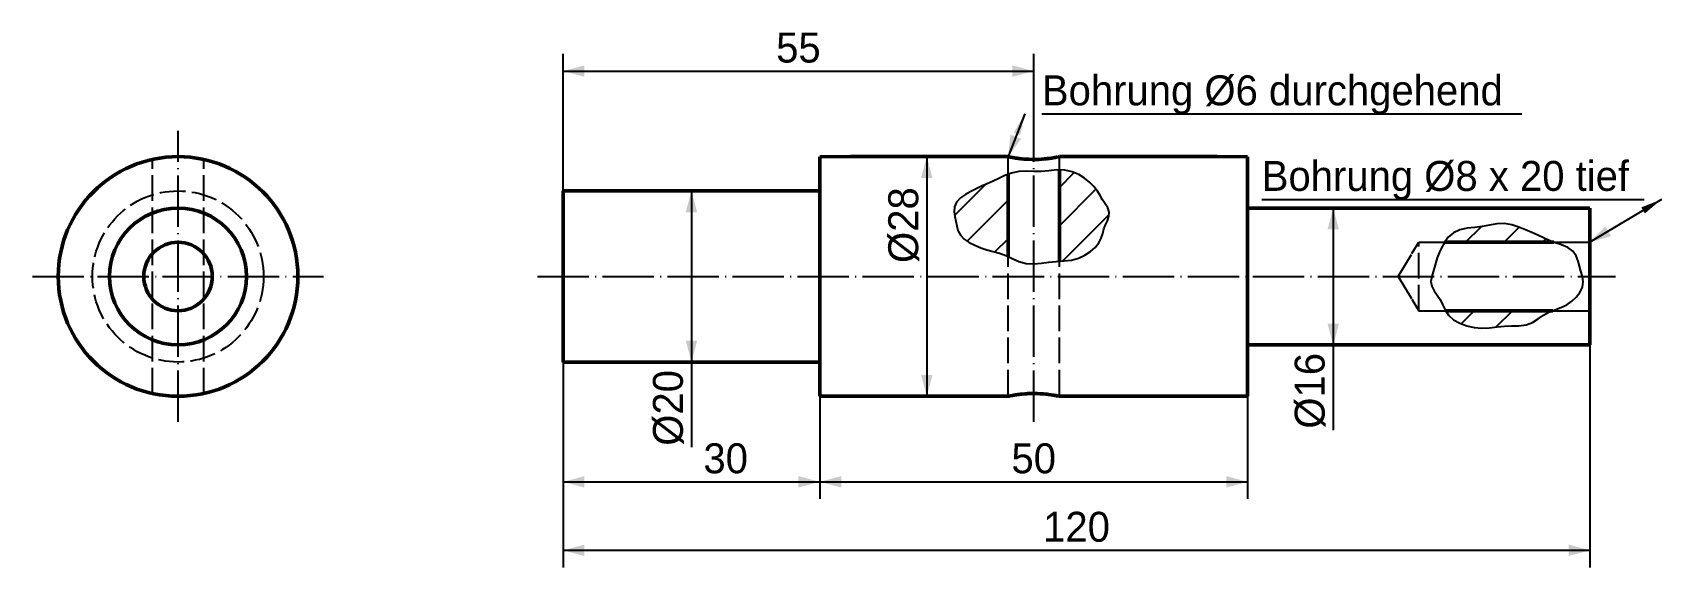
# Model space of a CAD drawing. Header units: millimetres. Extents: x 61 to 251, y 110 to 172.
import ezdxf
from ezdxf.enums import TextEntityAlignment as Align

# ---------------------------------------------------------------- set-up
doc = ezdxf.new("R2010")
doc.units = ezdxf.units.MM
doc.linetypes.add('CENTER', pattern=[7.5, 6, -0.75, 0, -0.75])
doc.linetypes.add('HIDDEN', pattern=[3.75, 3, -0.75])
doc.layers.get('0').update_dxf_attribs({"lineweight": 25})
for name, color, linetype, lineweight in [('CENTER', 4, 'CENTER', 25), ('DIMENSION', 7, 'Continuous', 25), ('FREEHAND', 4, 'Continuous', 25), ('HATCH', 4, 'Continuous', 25), ('HIDDEN', 3, 'HIDDEN', 25), ('VISIBLE', 7, 'Continuous', 50)]:
    doc.layers.add(name, color=color, linetype=linetype, lineweight=lineweight)
doc.dimstyles.new('SolidCraft ISO', dxfattribs={"dimtxt": 3.5, "dimasz": 2.5, "dimexe": 2, "dimexo": 0, "dimgap": 1, "dimtad": 1, "dimtxsty": 'Standard', "dimcen": 0.09, "dimadec": 0, "dimazin": 0, "dimtfac": 1, "dimtdec": 4, "dimtofl": 0, "dimtmove": 0, "dimatfit": 3, "dimfxl": 1, "dimtolj": 1, "dimtzin": 0, "dimarcsym": 0})
pattern_1 = [(45, (0, 0), (-2.245064, 2.245064), [])]

# ---------------------------------------------------------------- blocks, each defined once
blk = doc.blocks.new('*D1')
for p, q in [((138, 153.65), (138, 133.65)), ((138, 153.65), (138, 132.9)), ((138, 133.65), (138, 123.69))]:
    blk.add_line(p, q)
for points in [[(138, 153.65), (137.33, 151.15), (138.67, 151.15)], [(138, 133.65), (138.67, 136.15), (137.33, 136.15)]]:
    blk.add_solid(points)
blk.add_text('Ø20', height=3.5, rotation=90).set_placement((137, 128.29), align=Align.CENTER)
blk = doc.blocks.new('*D2')
blk.add_line((165.5, 157.65), (165.5, 129.65))
for points in [[(165.5, 157.65), (164.83, 155.15), (166.17, 155.15)], [(165.5, 129.65), (166.17, 132.15), (164.83, 132.15)]]:
    blk.add_solid(points)
blk.add_text('Ø28', height=3.5, rotation=90).set_placement((164.5, 149.65), align=Align.CENTER)
blk = doc.blocks.new('*D3')
for p, q in [((213, 151.65), (213, 135.65)), ((213, 151.65), (213, 134.9)), ((213, 135.65), (213, 125.69))]:
    blk.add_line(p, q)
for points in [[(213, 151.65), (212.33, 149.15), (213.67, 149.15)], [(213, 135.65), (213.67, 138.15), (212.33, 138.15)]]:
    blk.add_solid(points)
blk.add_text('Ø16', height=3.5, rotation=90).set_placement((212, 130.29), align=Align.CENTER)
blk = doc.blocks.new('*D4')
for p, q in [((123, 133.65), (123, 117.65)), ((153, 129.66), (153, 117.65)), ((123, 119.65), (153, 119.65))]:
    blk.add_line(p, q)
for points in [[(123, 119.65), (125.5, 118.98), (125.5, 120.32)], [(153, 119.65), (150.5, 120.32), (150.5, 118.98)]]:
    blk.add_solid(points)
blk.add_text('30', height=3.5).set_placement((142, 120.65), align=Align.CENTER)
blk = doc.blocks.new('*D5')
for p, q in [((153, 129.66), (153, 117.65)), ((203, 129.66), (203, 117.65)), ((153, 119.65), (203, 119.65))]:
    blk.add_line(p, q)
for points in [[(153, 119.65), (155.5, 118.98), (155.5, 120.32)], [(203, 119.65), (200.5, 120.32), (200.5, 118.98)]]:
    blk.add_solid(points)
blk.add_text('50', height=3.5).set_placement((178, 120.65), align=Align.CENTER)
blk = doc.blocks.new('*D6')
for p, q in [((243, 135.65), (243, 109.65)), ((123, 133.65), (123, 109.65)), ((123, 111.65), (243, 111.65))]:
    blk.add_line(p, q)
for points in [[(123, 111.65), (125.5, 110.98), (125.5, 112.32)], [(243, 111.65), (240.5, 112.32), (240.5, 110.98)]]:
    blk.add_solid(points)
blk.add_text('120', height=3.5).set_placement((183, 112.65), align=Align.CENTER)
blk = doc.blocks.new('*D7')
for p, q in [((123, 153.65), (123, 169.65)), ((178, 157.32), (178, 169.65)), ((123, 167.65), (178, 167.65))]:
    blk.add_line(p, q)
for points in [[(123, 167.65), (125.5, 166.98), (125.5, 168.32)], [(178, 167.65), (175.5, 168.32), (175.5, 166.98)]]:
    blk.add_solid(points)
blk.add_text('55', height=3.5).set_placement((150.5, 168.65), align=Align.CENTER)

msp = doc.modelspace()

# ---------------------------------------------------------------- hatches: boundary and pattern name
at = {"layer": 'HATCH'}
h = msp.add_hatch(dxfattribs=at)
h.set_pattern_fill('ANSI31', color=256, scale=0.629921, style=0)
h.set_pattern_definition(pattern_1)
h.paths.add_polyline_path([(175.003, 145.977), (175.003, 146.195), (175.003, 147.071), (175.003, 147.468), (175.003, 148.344), (175.003, 148.741), (175.003, 149.617), (175.003, 150.014), (175.003, 150.889), (175.003, 151.286), (175.003, 152.162), (175.003, 152.559), (175.003, 153.435), (175.003, 153.832), (175.003, 154.707), (175.003, 155.105), (175.003, 155.578), (174.639, 155.438), (173.927, 155.095), (173.244, 154.774), (172.57, 154.483), (171.911, 154.193), (171.274, 153.886), (170.648, 153.563), (170.021, 153.218), (169.432, 152.821), (168.972, 152.344), (168.727, 151.792), (168.699, 151.213), (168.795, 150.65), (168.904, 150.107), (168.996, 149.561), (169.139, 149.007), (169.424, 148.475), (169.883, 148.008), (170.472, 147.62), (171.128, 147.294), (171.816, 147.011), (172.533, 146.771), (173.272, 146.568), (174.012, 146.364), (174.738, 146.1)])
h = msp.add_hatch(dxfattribs=at)
h.set_pattern_fill('ANSI31', color=256, scale=0.629921, style=0)
h.set_pattern_definition(pattern_1)
h.paths.add_polyline_path([(180.997, 145.425), (180.997, 145.798), (180.997, 146.195), (180.997, 147.071), (180.997, 147.468), (180.997, 148.344), (180.997, 148.741), (180.997, 149.617), (180.997, 150.014), (180.997, 150.889), (180.997, 151.286), (180.997, 152.162), (180.997, 152.559), (180.997, 153.435), (180.997, 153.832), (180.997, 154.707), (180.997, 155.105), (180.997, 155.98), (180.997, 156.089), (181.626, 156.078), (182.497, 155.889), (183.273, 155.548), (183.952, 155.119), (184.543, 154.648), (185.042, 154.145), (185.439, 153.62), (185.757, 153.099), (186.054, 152.608), (186.364, 152.142), (186.651, 151.668), (186.817, 151.166), (186.795, 150.65), (186.613, 150.155), (186.382, 149.685), (186.197, 149.209), (186.062, 148.688), (185.896, 148.127), (185.614, 147.562), (185.188, 147.034), (184.639, 146.557), (183.989, 146.135), (183.244, 145.794), (182.412, 145.57), (181.528, 145.46)])
h = msp.add_hatch(dxfattribs=at)
h.set_pattern_fill('ANSI31', color=256, scale=0.629921, style=0)
h.set_pattern_definition(pattern_1)
h.paths.add_polyline_path([(238.793, 147.65), (237, 147.65), (235, 147.65), (233, 147.65), (231, 147.65), (229, 147.65), (227, 147.65), (226.017, 147.65), (226.441, 148.229), (227.037, 148.752), (227.798, 149.107), (228.669, 149.283), (229.561, 149.366), (230.421, 149.474), (231.261, 149.647), (232.119, 149.811), (233, 149.847), (233.87, 149.702), (234.694, 149.421), (235.465, 149.096), (236.197, 148.78), (236.897, 148.472), (237.569, 148.159), (238.232, 147.861)])
h = msp.add_hatch(dxfattribs=at)
h.set_pattern_fill('ANSI31', color=256, scale=0.629921, style=0)
h.set_pattern_definition(pattern_1)
h.paths.add_polyline_path([(226.126, 139.65), (227, 139.65), (229, 139.65), (231, 139.65), (233, 139.65), (235, 139.65), (237, 139.65), (238.647, 139.65), (238.202, 139.476), (237.576, 139.129), (236.966, 138.7), (236.296, 138.28), (235.53, 137.991), (234.694, 137.877), (233.844, 137.869), (233, 137.847), (232.145, 137.759), (231.261, 137.652), (230.356, 137.613), (229.461, 137.694), (228.601, 137.889), (227.791, 138.182), (227.067, 138.585), (226.484, 139.113)])

# ---------------------------------------------------------------- linework, layer by layer
at = {"layer": 'CENTER'}
for p, q in [((78, 126.65), (78, 160.65)), ((178, 126.65), (178, 160.65)), ((61, 143.65), (95, 143.65)), ((120, 143.65), (246, 143.65))]:
    msp.add_line(p, q, dxfattribs=at)
at = {"layer": 'DIMENSION'}
for p, q in [((178.954, 162.65), (235.046, 162.65)), ((204.645, 152.65), (249.355, 152.65))]:
    msp.add_line(p, q, dxfattribs=at)
for points in [[(175, 157.65), (176.534, 159.735), (175.286, 160.222)], [(243, 147.65), (245.489, 148.359), (244.801, 149.509)]]:
    msp.add_solid(points, dxfattribs=at)
at = {"layer": 'FREEHAND', "flags": 128}
for points in [[(186.795, 150.65), (186.817, 151.166), (186.651, 151.668), (186.364, 152.142), (186.054, 152.608), (185.757, 153.099), (185.439, 153.62), (185.042, 154.145), (184.543, 154.648), (183.952, 155.119), (183.273, 155.548), (182.497, 155.889), (181.626, 156.078), (180.697, 156.095), (179.767, 156.004), (178.872, 155.92), (178, 155.911), (177.126, 155.943), (176.251, 155.91), (175.412, 155.736), (174.639, 155.438), (173.927, 155.095), (173.244, 154.774), (172.57, 154.483), (171.911, 154.193), (171.274, 153.886), (170.648, 153.563), (170.021, 153.218), (169.432, 152.821), (168.972, 152.344), (168.727, 151.792), (168.699, 151.213), (168.795, 150.65), (168.904, 150.107), (168.996, 149.561), (169.139, 149.007), (169.424, 148.475), (169.883, 148.008), (170.472, 147.62), (171.128, 147.294), (171.816, 147.011), (172.533, 146.771), (173.272, 146.568), (174.012, 146.364), (174.738, 146.1), (175.472, 145.76), (176.256, 145.411), (177.108, 145.172), (178, 145.111), (178.89, 145.195), (179.763, 145.318), (180.637, 145.401), (181.528, 145.46), (182.412, 145.57), (183.244, 145.794), (183.989, 146.135), (184.639, 146.557), (185.188, 147.034), (185.614, 147.562), (185.896, 148.127), (186.062, 148.688), (186.197, 149.209), (186.382, 149.685), (186.613, 150.155), (186.795, 150.65)], [(242.113, 143.65), (241.934, 144.255), (241.768, 144.848), (241.625, 145.453), (241.411, 146.062), (241.013, 146.613), (240.406, 147.043), (239.673, 147.35), (238.929, 147.599), (238.232, 147.861), (237.569, 148.159), (236.897, 148.472), (236.197, 148.78), (235.465, 149.096), (234.694, 149.421), (233.87, 149.702), (233, 149.847), (232.119, 149.811), (231.261, 149.647), (230.421, 149.474), (229.561, 149.366), (228.669, 149.283), (227.798, 149.107), (227.037, 148.752), (226.441, 148.229), (225.996, 147.621), (225.649, 147.006), (225.366, 146.41), (225.149, 145.83), (224.993, 145.266), (224.855, 144.724), (224.69, 144.194), (224.513, 143.65), (224.419, 143.079), (224.506, 142.507), (224.783, 141.97), (225.15, 141.47), (225.491, 140.956), (225.772, 140.376), (226.068, 139.737), (226.484, 139.113), (227.067, 138.585), (227.791, 138.182), (228.601, 137.889), (229.461, 137.694), (230.356, 137.613), (231.261, 137.652), (232.145, 137.759), (233, 137.847), (233.844, 137.869), (234.694, 137.877), (235.53, 137.991), (236.296, 138.28), (236.966, 138.7), (237.576, 139.129), (238.202, 139.476), (238.886, 139.744), (239.601, 140.009), (240.283, 140.339), (240.888, 140.754), (241.41, 141.238), (241.835, 141.783), (242.117, 142.383), (242.205, 143.018), (242.113, 143.65)]]:
    msp.add_lwpolyline(points, dxfattribs=at)
at = {"layer": 'HIDDEN'}
for p, q in [((75, 129.975), (75, 157.325)), ((81, 129.975), (81, 157.325)), ((175, 157.65), (175.001, 157.543)), ((175.001, 155.577), (175.001, 157.543)), ((175.054, 157.639), (175.073, 157.635)), ((175.13, 157.623), (175.146, 157.619)), ((175.146, 157.619), (175.158, 157.617)), ((175.244, 157.6), (175.262, 157.596)), ((175.262, 157.596), (175.275, 157.594)), ((175.296, 157.59), (175.322, 157.585)), ((175.337, 157.582), (175.352, 157.579)), ((175.403, 157.569), (175.428, 157.565)), ((175.428, 157.565), (175.462, 157.559)), ((175.584, 157.537), (175.637, 157.528)), ((175.637, 157.528), (175.724, 157.513)), ((175.858, 157.492), (175.88, 157.488)), ((175.88, 157.488), (175.897, 157.486)), ((176.134, 157.452), (176.158, 157.448)), ((176.158, 157.448), (176.21, 157.442)), ((176.225, 157.44), (176.259, 157.435)), ((176.259, 157.435), (176.276, 157.433)), ((176.28, 157.433), (176.294, 157.431)), ((176.438, 157.414), (176.299, 157.43)), ((176.555, 157.402), (176.733, 157.383)), ((176.733, 157.383), (176.854, 157.374)), ((177.41, 157.338), (177.422, 157.337)), ((177.422, 157.337), (177.445, 157.336)), ((177.445, 157.336), (177.456, 157.336)), ((177.469, 157.335), (177.481, 157.335)), ((177.481, 157.335), (177.504, 157.334)), ((177.504, 157.334), (177.599, 157.331)), ((177.605, 157.33), (177.623, 157.33)), ((177.639, 157.33), (177.666, 157.329)), ((177.666, 157.329), (177.771, 157.327)), ((177.771, 157.327), (177.798, 157.326)), ((178.021, 157.325), (178.066, 157.325)), ((178.066, 157.325), (178.176, 157.326)), ((178.176, 157.326), (178.202, 157.326)), ((178.773, 157.346), (178.59, 157.338)), ((178.788, 157.347), (178.868, 157.352)), ((178.868, 157.352), (178.908, 157.355)), ((178.932, 157.356), (178.96, 157.358)), ((178.96, 157.358), (179.075, 157.367)), ((179.075, 157.367), (179.146, 157.374)), ((179.445, 157.402), (179.562, 157.413)), ((179.866, 157.452), (179.94, 157.462)), ((179.94, 157.462), (179.959, 157.464)), ((179.982, 157.468), (180.057, 157.479)), ((180.057, 157.479), (180.199, 157.501)), ((180.199, 157.501), (180.276, 157.513)), ((180.416, 157.537), (180.454, 157.543)), ((180.454, 157.543), (180.538, 157.559)), ((180.597, 157.569), (180.608, 157.571)), ((180.608, 157.571), (180.648, 157.579)), ((180.765, 157.601), (180.778, 157.604)), ((180.778, 157.604), (180.811, 157.611)), ((180.811, 157.611), (180.842, 157.617)), ((180.908, 157.631), (180.928, 157.635)), ((180.956, 157.641), (180.988, 157.647)), ((180.999, 157.543), (181, 157.65)), ((180.999, 156.089), (180.999, 157.543)), ((222.199, 146.317), (223, 147.647)), ((223, 147.647), (225, 147.65)), ((223, 139.653), (223, 147.647)), ((225, 147.65), (226.017, 147.65)), ((238.793, 147.65), (241, 147.65)), ((241, 147.65), (243, 147.647)), ((175.001, 129.757), (175.001, 145.978)), ((180.999, 129.757), (180.999, 145.425)), ((220.597, 143.65), (222.199, 146.317)), ((220.597, 143.65), (222.199, 140.983)), ((222.199, 140.983), (223, 139.653)), ((223, 139.653), (225, 139.65)), ((225, 139.65), (226.126, 139.65)), ((238.647, 139.65), (241, 139.65)), ((241, 139.65), (243, 139.653)), ((175, 129.65), (175.001, 129.757)), ((175.008, 129.652), (175.027, 129.656)), ((175.269, 129.705), (175.307, 129.712)), ((175.307, 129.712), (175.327, 129.716)), ((175.331, 129.717), (175.346, 129.72)), ((175.346, 129.72), (175.379, 129.726)), ((175.397, 129.73), (175.497, 129.748)), ((175.497, 129.748), (175.52, 129.752)), ((175.692, 129.782), (175.724, 129.787)), ((176.344, 129.875), (176.355, 129.877)), ((176.355, 129.877), (176.391, 129.881)), ((176.391, 129.881), (176.41, 129.883)), ((176.414, 129.884), (176.434, 129.886)), ((176.564, 129.9), (176.434, 129.886)), ((176.631, 129.906), (176.885, 129.93)), ((176.885, 129.93), (176.97, 129.936)), ((177.183, 129.95), (177.232, 129.954)), ((177.232, 129.954), (177.249, 129.954)), ((177.569, 129.968), (177.594, 129.969)), ((177.594, 129.969), (177.617, 129.97)), ((177.617, 129.97), (177.629, 129.97)), ((177.641, 129.97), (177.652, 129.971)), ((177.652, 129.971), (177.673, 129.971)), ((177.673, 129.971), (177.758, 129.973)), ((177.758, 129.973), (177.78, 129.973)), ((177.792, 129.974), (177.807, 129.974)), ((177.807, 129.974), (177.868, 129.975)), ((177.868, 129.975), (177.897, 129.975)), ((178.012, 129.975), (178.078, 129.975)), ((178.078, 129.975), (178.103, 129.975)), ((178.435, 129.968), (178.755, 129.954)), ((178.82, 129.95), (178.978, 129.94)), ((178.978, 129.94), (179.034, 129.935)), ((179.372, 129.906), (179.42, 129.902)), ((179.42, 129.902), (179.437, 129.9)), ((179.657, 129.875), (179.679, 129.873)), ((179.679, 129.873), (179.691, 129.871)), ((179.699, 129.87), (179.709, 129.869)), ((179.723, 129.867), (179.75, 129.864)), ((179.75, 129.864), (179.906, 129.843)), ((179.906, 129.843), (179.978, 129.833)), ((179.978, 129.833), (180.015, 129.828)), ((180.019, 129.827), (180.087, 129.817)), ((180.108, 129.814), (180.162, 129.805)), ((180.162, 129.805), (180.265, 129.789)), ((180.313, 129.781), (180.454, 129.757)), ((180.454, 129.757), (180.481, 129.752)), ((180.738, 129.704), (180.776, 129.696)), ((180.805, 129.69), (180.851, 129.681)), ((180.851, 129.681), (180.876, 129.676)), ((180.894, 129.672), (180.906, 129.67)), ((180.908, 129.669), (180.956, 129.659)), ((180.956, 129.659), (180.967, 129.657)), ((180.999, 129.757), (181, 129.65))]:
    msp.add_line(p, q, dxfattribs=at)
msp.add_circle((78, 143.65), 10, dxfattribs=at)
at = {"layer": 'VISIBLE'}
for p, q in [((153, 157.644), (156.571, 157.65)), ((153, 129.656), (153, 157.644)), ((156.571, 157.65), (174.429, 157.65)), ((174.429, 157.65), (175, 157.65)), ((175.001, 157.65), (175.049, 157.64)), ((175.044, 157.641), (175.092, 157.631)), ((175.072, 157.635), (175.101, 157.629)), ((175.092, 157.631), (175.106, 157.628)), ((175.104, 157.628), (175.116, 157.626)), ((175.116, 157.626), (175.129, 157.623)), ((175.129, 157.623), (175.189, 157.611)), ((175.158, 157.617), (175.235, 157.601)), ((175.189, 157.611), (175.222, 157.604)), ((175.222, 157.604), (175.24, 157.6)), ((175.24, 157.6), (175.279, 157.593)), ((175.292, 157.59), (175.324, 157.584)), ((175.943, 157.479), (175.323, 157.583)), ((175.352, 157.579), (175.403, 157.569)), ((175.462, 157.559), (175.584, 157.537)), ((175.724, 157.513), (175.858, 157.492)), ((175.897, 157.486), (176.134, 157.452)), ((175.943, 157.479), (176.018, 157.468)), ((176.041, 157.464), (176.06, 157.462)), ((176.06, 157.462), (176.215, 157.441)), ((176.215, 157.441), (176.295, 157.431)), ((176.925, 157.367), (176.295, 157.426)), ((176.438, 157.414), (176.555, 157.402)), ((176.854, 157.374), (177.068, 157.356)), ((176.925, 157.367), (177.04, 157.358)), ((177.41, 157.338), (177.04, 157.358)), ((177.092, 157.355), (177.132, 157.352)), ((177.132, 157.352), (177.212, 157.347)), ((177.934, 157.325), (177.227, 157.345)), ((177.798, 157.326), (177.979, 157.325)), ((177.934, 157.325), (177.989, 157.325)), ((178.005, 157.325), (178.019, 157.325)), ((178.019, 157.325), (178.229, 157.327)), ((178.202, 157.326), (178.401, 157.33)), ((178.334, 157.329), (178.361, 157.33)), ((178.396, 157.33), (178.59, 157.337)), ((178.401, 157.331), (178.496, 157.334)), ((178.519, 157.335), (178.531, 157.335)), ((178.544, 157.336), (178.555, 157.336)), ((178.555, 157.336), (178.578, 157.337)), ((178.578, 157.337), (178.932, 157.356)), ((178.932, 157.356), (179.267, 157.383)), ((179.146, 157.374), (179.445, 157.402)), ((179.267, 157.383), (179.586, 157.416)), ((179.562, 157.414), (179.704, 157.431)), ((179.586, 157.416), (179.663, 157.426)), ((179.663, 157.426), (179.701, 157.43)), ((179.701, 157.43), (179.72, 157.433)), ((179.706, 157.431), (179.781, 157.44)), ((179.724, 157.433), (179.741, 157.435)), ((179.741, 157.435), (179.775, 157.44)), ((179.775, 157.44), (179.842, 157.448)), ((179.79, 157.442), (179.866, 157.452)), ((180.663, 157.579), (179.842, 157.448)), ((180.103, 157.486), (180.142, 157.492)), ((180.276, 157.513), (180.416, 157.537)), ((180.538, 157.559), (180.597, 157.569)), ((180.648, 157.579), (180.676, 157.584)), ((180.676, 157.584), (180.707, 157.59)), ((180.704, 157.59), (180.716, 157.592)), ((180.721, 157.593), (180.755, 157.6)), ((180.725, 157.594), (180.738, 157.596)), ((180.738, 157.596), (180.764, 157.601)), ((180.764, 157.601), (180.854, 157.619)), ((180.842, 157.617), (180.87, 157.623)), ((180.854, 157.619), (180.873, 157.623)), ((180.872, 157.623), (180.884, 157.626)), ((180.884, 157.626), (180.898, 157.629)), ((180.898, 157.629), (180.946, 157.639)), ((180.928, 157.635), (180.951, 157.64)), ((180.946, 157.639), (180.999, 157.65)), ((181, 157.65), (181.571, 157.65)), ((181.571, 157.65), (199.429, 157.65)), ((199.429, 157.65), (203, 157.644)), ((203, 129.656), (203, 157.644)), ((175.001, 145.977), (175.001, 155.578)), ((180.997, 145.425), (180.997, 156.089)), ((123, 153.646), (125.5, 153.65)), ((123, 133.654), (123, 153.646)), ((125.5, 153.65), (150.5, 153.65)), ((150.5, 153.65), (153, 153.646)), ((203, 151.647), (205, 151.65)), ((205, 151.65), (241, 151.65)), ((241, 151.65), (243, 151.647)), ((243, 135.653), (243, 151.647)), ((226.017, 147.65), (238.793, 147.65)), ((226.126, 139.65), (238.647, 139.65)), ((203, 135.653), (205, 135.65)), ((205, 135.65), (241, 135.65)), ((241, 135.65), (243, 135.653)), ((123, 133.654), (125.5, 133.65)), ((125.5, 133.65), (150.5, 133.65)), ((150.5, 133.65), (153, 133.654)), ((153, 129.656), (156.571, 129.65)), ((156.571, 129.65), (174.429, 129.65)), ((174.429, 129.65), (175, 129.65)), ((175.001, 129.65), (175.044, 129.659)), ((175.033, 129.657), (175.094, 129.67)), ((175.092, 129.669), (175.265, 129.704)), ((175.124, 129.676), (175.149, 129.681)), ((175.224, 129.696), (175.262, 129.704)), ((175.735, 129.789), (175.262, 129.705)), ((175.52, 129.752), (175.692, 129.782)), ((175.728, 129.788), (175.986, 129.828)), ((175.735, 129.789), (175.838, 129.805)), ((175.838, 129.805), (175.892, 129.814)), ((175.913, 129.817), (175.985, 129.828)), ((175.985, 129.828), (176.022, 129.833)), ((175.986, 129.828), (176.282, 129.868)), ((176.022, 129.833), (176.094, 129.843)), ((176.094, 129.843), (176.25, 129.864)), ((176.25, 129.864), (176.291, 129.869)), ((176.285, 129.868), (176.344, 129.875)), ((176.291, 129.869), (176.301, 129.87)), ((176.321, 129.873), (176.372, 129.879)), ((176.372, 129.879), (176.582, 129.902)), ((176.564, 129.9), (176.631, 129.906)), ((176.582, 129.902), (177.027, 129.941)), ((176.97, 129.936), (177.183, 129.95)), ((177.027, 129.941), (177.276, 129.956)), ((177.249, 129.954), (177.569, 129.968)), ((177.276, 129.956), (177.531, 129.967)), ((177.531, 129.967), (177.791, 129.974)), ((177.791, 129.974), (177.922, 129.975)), ((177.897, 129.975), (177.991, 129.975)), ((177.922, 129.975), (177.988, 129.975)), ((178.009, 129.975), (178.132, 129.975)), ((178.103, 129.975), (178.21, 129.974)), ((178.132, 129.975), (178.193, 129.974)), ((178.193, 129.974), (178.208, 129.974)), ((178.21, 129.974), (178.435, 129.968)), ((178.221, 129.973), (178.243, 129.973)), ((178.243, 129.973), (178.33, 129.971)), ((178.352, 129.971), (178.363, 129.97)), ((178.376, 129.97), (178.387, 129.97)), ((178.387, 129.97), (178.41, 129.969)), ((178.41, 129.969), (178.771, 129.953)), ((178.755, 129.954), (178.82, 129.95)), ((178.771, 129.953), (179.117, 129.93)), ((179.034, 129.935), (179.372, 129.906)), ((179.117, 129.93), (179.447, 129.899)), ((179.437, 129.9), (179.627, 129.879)), ((179.447, 129.899), (179.527, 129.89)), ((179.527, 129.89), (179.566, 129.886)), ((179.566, 129.886), (179.586, 129.884)), ((179.59, 129.883), (179.61, 129.881)), ((179.61, 129.881), (179.647, 129.876)), ((179.635, 129.878), (179.657, 129.875)), ((179.647, 129.876), (179.722, 129.867)), ((179.722, 129.867), (180.313, 129.781)), ((180.604, 129.731), (180.278, 129.787)), ((180.481, 129.752), (180.655, 129.72)), ((180.654, 129.72), (180.736, 129.704)), ((180.655, 129.72), (180.671, 129.717)), ((180.675, 129.716), (180.695, 129.712)), ((180.695, 129.712), (180.732, 129.705)), ((180.999, 129.65), (180.732, 129.705)), ((181, 129.65), (181.571, 129.65)), ((181.571, 129.65), (199.429, 129.65)), ((199.429, 129.65), (203, 129.656))]:
    msp.add_line(p, q, dxfattribs=at)
for radius in [14, 8, 4]:
    msp.add_circle((78, 143.65), radius, dxfattribs=at)

# ---------------------------------------------------------------- texts
at = {"layer": 'DIMENSION'}
for s, p in [('Bohrung Ø6 durchgehend', (178.954, 163.65)), ('Bohrung Ø8 x 20 tief', (204.645, 153.65))]:
    msp.add_text(s, height=3.5, dxfattribs=at).set_placement(p)

# ---------------------------------------------------------------- dimensions: what is measured, and where the dimension line sits
for base, p1, p2, picture, middle in [((123, 167.65), (123, 153.646), (178, 157.325), '*D7', (150.5, 170.4)), ((123, 111.65), (123, 133.654), (243, 135.653), '*D6', (183, 114.4)), ((123, 119.65), (123, 133.654), (153, 129.656), '*D4', (142, 122.4)), ((153, 119.65), (153, 129.656), (203, 129.656), '*D5', (178, 122.4))]:
    dim = msp.add_linear_dim(base=base, p1=p1, p2=p2, dimstyle='SolidCraft ISO', dxfattribs=at)
    dim.commit()
    dim.dimension.update_dxf_attribs({"geometry": picture, "text_midpoint": middle})
for p1, p2, text, picture, middle in [((165.5, 157.65), (165.5, 129.65), 'Ø28', '*D2', (162.75, 149.65)), ((138, 153.65), (138, 133.65), 'Ø20', '*D1', (135.25, 128.293)), ((213, 151.65), (213, 135.65), 'Ø16', '*D3', (210.25, 130.293))]:
    dim = msp.add_diameter_dim_2p(p1=p1, p2=p2, text=text, dimstyle='SolidCraft ISO', dxfattribs=at)
    dim.commit()
    dim.dimension.update_dxf_attribs({"geometry": picture, "text_midpoint": middle})

# ---------------------------------------------------------------- leaders
for points in [[(176.954, 162.65), (175, 157.65)], [(251.355, 152.65), (243, 147.65)]]:
    msp.add_leader(points, dimstyle='SolidCraft ISO', dxfattribs=at)

doc.saveas('drawing.dxf')
